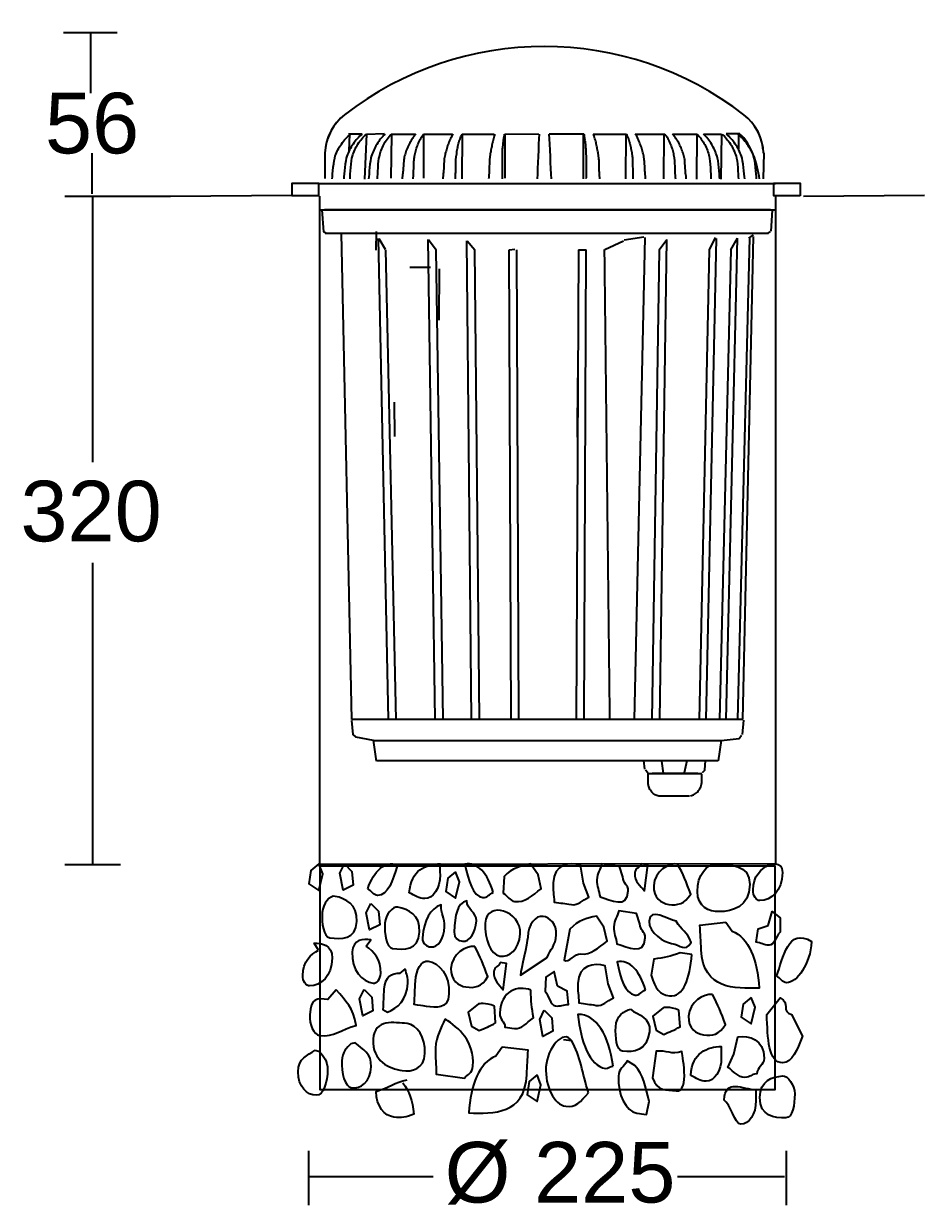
# Model space of a CAD drawing. Extents: x 30 to 163, y 59 to 282.
# Drawn here: x 30.3 to 134.7, y 59.2 to 196.3 of the extents above; entities that cross this region are included whole.
import ezdxf

# ---------------------------------------------------------------- set-up
doc = ezdxf.new("R2010")
doc.units = 0
doc.layers.add('LIVELLO_1', color=160, linetype='Continuous')
doc.styles.add('STD', font='txt')

# ---------------------------------------------------------------- blocks, each defined once
blk = doc.blocks.new('AI9-BLK2')
at = {"layer": 'LIVELLO_1', "color": 7}
blk.add_line((1, -5.28), (1.92, -5.41), dxfattribs=at)
for points in [[(-27.36, 15.08), (-28.28, 14.32), (-28.51, 12.78), (-27.36, 12.01), (-26.89, 13.93)], [(-24.38, 15.08), (-23.5, 14.19), (-23.35, 12.62), (-24.54, 12.02), (-24.9, 14.01)], [(-11.49, 14.18), (-12.41, 13.41), (-12.64, 11.87), (-11.49, 11.1), (-11.03, 13.02)], [(-21.32, 10.49), (-20.44, 9.59), (-20.29, 8.02), (-21.48, 7.43), (-21.84, 9.41)], [(-22.1, 0.52), (-21.22, -0.38), (-21.07, -1.95), (-22.26, -2.54), (-22.62, -0.56)], [(22.75, -0.4), (21.83, -1.17), (21.6, -2.7), (22.75, -3.47), (23.21, -1.55)], [(-1.23, -1.87), (-0.36, -2.77), (-0.21, -4.33), (-1.39, -4.93), (-1.75, -2.95)], [(-2.06, -9.39), (-2.98, -10.15), (-3.21, -11.69), (-2.06, -12.46), (-1.6, -10.54)]]:
    blk.add_lwpolyline(points, close=True, dxfattribs=at)
for points, knots in [([(-21.68, 12.19), (-21.28, 12), (-20.99, 11.43), (-20.53, 11.43), (-19.33, 11.43), (-18.75, 13.15), (-18.23, 14.98), (-19.67, 15.46), (-20.94, 14.3), (-21.68, 12.19)], [0, 0, 0, 0, 1, 1, 1, 2, 2, 2, 3, 3, 3, 3]), ([(-16.86, 11.73), (-16.19, 11.4), (-15.75, 11.06), (-15.05, 11.06), (-14.11, 11.06), (-13.3, 12.23), (-13.3, 13.8), (-13.3, 14.3), (-13.34, 14.58), (-13.3, 15.08), (-14.88, 15.08), (-16.72, 14.36), (-16.86, 11.73)], [0, 0, 0, 0, 1, 1, 1, 2, 2, 2, 3, 3, 3, 4, 4, 4, 4]), ([(-7.13, 11.77), (-7.54, 11.64), (-7.86, 11.11), (-8.32, 11.18), (-9.52, 11.35), (-10.01, 13.16), (-10.43, 15.05), (-8.97, 15.32), (-7.77, 13.99), (-7.13, 11.77)], [0, 0, 0, 0, 1, 1, 1, 2, 2, 2, 3, 3, 3, 3]), ([(-1.94, 13.8), (-1.94, 13.8), (-1.56, 12.21), (-1.56, 12.21), (-2.64, 11.4), (-3.44, 10.55), (-4.65, 10.73), (-5.22, 10.81), (-5.48, 11.33), (-5.98, 11.7), (-5.98, 11.7), (-5.88, 13.61), (-5.88, 13.61), (-4.91, 14.62), (-3.96, 14.87), (-2.8, 15.08), (-2.8, 15.08), (-1.94, 13.8), (-1.94, 13.8)], [0, 0, 0, 0, 1, 1, 1, 2, 2, 2, 3, 3, 3, 4, 4, 4, 5, 5, 5, 6, 6, 6, 6]), ([(3.33, 12.86), (3.33, 12.86), (3.94, 11.23), (3.94, 11.23), (3.17, 10.86), (2.73, 10.25), (1.93, 10.36), (1.13, 10.48), (0.72, 10.54), (-0.08, 10.66), (-0.09, 11.53), (-0.24, 12.03), (-0.19, 12.89), (-0.08, 15.09), (1.67, 15.32), (2.98, 14.93), (2.98, 14.93), (3.33, 12.86), (3.33, 12.86)], [0, 0, 0, 0, 1, 1, 1, 2, 2, 2, 3, 3, 3, 4, 4, 4, 5, 5, 5, 6, 6, 6, 6]), ([(7.9, 13.57), (7.86, 12.8), (8.55, 12.7), (8.51, 11.94), (8.4, 9.83), (6.49, 10.88), (5.24, 11.26), (5.16, 11.95), (4.84, 12.48), (4.88, 13.24), (4.92, 14.01), (5.29, 14.43), (5.44, 15.08), (5.44, 15.08), (7.5, 14.78), (7.5, 14.78), (7.5, 14.78), (7.9, 13.57), (7.9, 13.57)], [0, 0, 0, 0, 1, 1, 1, 2, 2, 2, 3, 3, 3, 4, 4, 4, 5, 5, 5, 6, 6, 6, 6]), ([(10.03, 15.08), (10.03, 15.08), (10.77, 14.98), (10.77, 14.98), (10.77, 14.98), (10.38, 11.95), (10.38, 11.95), (9.89, 12.6), (9.22, 12.99), (9.27, 14.04), (9.31, 14.61), (9.88, 14.62), (10.03, 15.08)], [0, 0, 0, 0, 1, 1, 1, 2, 2, 2, 3, 3, 3, 4, 4, 4, 4]), ([(14.22, 15.07), (14.9, 13.91), (15.22, 12.96), (15.75, 11.59), (15.02, 10.41), (14.24, 10.25), (13.2, 10.39), (12.37, 10.52), (11.39, 11.17), (11.46, 12.56), (11.55, 14.23), (13.22, 15.22), (14.22, 15.07)], [0, 0, 0, 0, 1, 1, 1, 2, 2, 2, 3, 3, 3, 4, 4, 4, 4]), ([(18.77, 15.08), (17.63, 15.08), (16.52, 13.8), (16.52, 11.9), (16.52, 10.06), (17.93, 9.55), (19.04, 9.55), (20.58, 9.55), (22.59, 10.11), (22.59, 12.68), (22.59, 15.14), (20.24, 14.92), (18.77, 15.08)], [0, 0, 0, 0, 1, 1, 1, 2, 2, 2, 3, 3, 3, 4, 4, 4, 4]), ([(24.81, 14.96), (23.91, 14.51), (22.97, 13.68), (22.97, 12.06), (22.97, 11.38), (23.37, 10.83), (23.77, 10.83), (25.05, 10.83), (26.39, 11.94), (26.39, 14.07), (26.39, 15.58), (24.81, 14.96), (24.81, 14.96)], [0, 0, 0, 0, 1, 1, 1, 2, 2, 2, 3, 3, 3, 4, 4, 4, 4]), ([(-25.45, 11.32), (-24.28, 11.09), (-22.84, 10.37), (-22.94, 8.42), (-23.05, 6.25), (-24.76, 6.34), (-26.07, 6.52), (-26.83, 6.63), (-27.02, 8.18), (-26.95, 9.46), (-26.9, 10.46), (-26.04, 11.46), (-25.45, 11.32)], [0, 0, 0, 0, 1, 1, 1, 2, 2, 2, 3, 3, 3, 4, 4, 4, 4]), ([(-18.17, 10.07), (-17.01, 9.85), (-15.56, 9.13), (-15.67, 7.18), (-15.78, 5.01), (-17.49, 5.09), (-18.79, 5.28), (-19.56, 5.39), (-19.75, 6.93), (-19.68, 8.21), (-19.63, 9.22), (-18.77, 10.22), (-18.17, 10.07)], [0, 0, 0, 0, 1, 1, 1, 2, 2, 2, 3, 3, 3, 4, 4, 4, 4]), ([(-12.78, 7.8), (-12.85, 6.4), (-13.54, 5.33), (-14.38, 5.45), (-14.81, 5.51), (-15.37, 5.76), (-15.33, 6.49), (-15.22, 8.55), (-14.38, 9.94), (-13.18, 10.32), (-13.23, 9.32), (-12.72, 8.8), (-12.78, 7.8)], [0, 0, 0, 0, 1, 1, 1, 2, 2, 2, 3, 3, 3, 4, 4, 4, 4]), ([(-9.09, 8.48), (-9.16, 7.08), (-9.86, 6.01), (-10.69, 6.13), (-11.13, 6.19), (-11.68, 6.44), (-11.65, 7.17), (-11.54, 9.22), (-11.39, 10.42), (-10.19, 10.81), (-10.25, 9.81), (-9.04, 9.48), (-9.09, 8.48)], [0, 0, 0, 0, 1, 1, 1, 2, 2, 2, 3, 3, 3, 4, 4, 4, 4]), ([(-4.01, 6.96), (-4.11, 5.12), (-5.27, 4.23), (-6.37, 4.38), (-7.47, 4.55), (-8.15, 6.38), (-8.05, 8.22), (-7.91, 10.89), (-3.87, 9.63), (-4.01, 6.96)], [0, 0, 0, 0, 1, 1, 1, 2, 2, 2, 3, 3, 3, 3]), ([(9.87, 8.12), (9.83, 7.36), (10.52, 7.26), (10.48, 6.49), (10.36, 4.39), (8.46, 5.44), (7.2, 5.81), (7.12, 6.5), (6.8, 7.03), (6.84, 7.8), (6.89, 8.56), (7.26, 8.99), (7.41, 9.64), (7.41, 9.64), (9.47, 9.34), (9.47, 9.34), (9.47, 9.34), (9.87, 8.12), (9.87, 8.12)], [0, 0, 0, 0, 1, 1, 1, 2, 2, 2, 3, 3, 3, 4, 4, 4, 5, 5, 5, 6, 6, 6, 6]), ([(14.06, 8.46), (14.74, 7.29), (15.28, 7.34), (15.82, 5.97), (15.08, 4.79), (14.57, 5.71), (13.54, 5.86), (12.7, 5.98), (10.86, 7.07), (10.94, 8.46), (11.03, 10.13), (13.06, 8.6), (14.06, 8.46)], [0, 0, 0, 0, 1, 1, 1, 2, 2, 2, 3, 3, 3, 4, 4, 4, 4]), ([(0.17, 6.85), (0.1, 5.61), (-0.5, 5.21), (-0.9, 4.21), (-0.9, 4.21), (-3.97, 2.17), (-3.97, 2.17), (-3.93, 2.94), (-3.18, 5.8), (-3.14, 6.56), (-3.06, 8.09), (-2.26, 9.13), (-1.34, 9), (-0.59, 8.89), (0.23, 8.09), (0.17, 6.85)], [0, 0, 0, 0, 1, 1, 1, 2, 2, 2, 3, 3, 3, 4, 4, 4, 5, 5, 5, 5]), ([(5.69, 7.73), (5.69, 7.73), (6.07, 6.13), (6.07, 6.13), (4.98, 5.33), (4.19, 4.48), (2.98, 4.65), (2.41, 4.74), (1.58, 3.55), (1.08, 3.91), (1.08, 3.91), (1.75, 7.53), (1.75, 7.53), (2.73, 8.55), (3.66, 8.79), (4.83, 9.01), (4.83, 9.01), (5.69, 7.73), (5.69, 7.73)], [0, 0, 0, 0, 1, 1, 1, 2, 2, 2, 3, 3, 3, 4, 4, 4, 5, 5, 5, 6, 6, 6, 6]), ([(19.81, 8.32), (19.81, 8.32), (16.82, 7.98), (16.82, 7.98), (16.88, 6.83), (16.91, 6.26), (16.97, 5.11), (17.22, 0.42), (20.85, 0.66), (23.68, 0.69), (23.51, 3.94), (22.45, 6.58), (20.56, 7.27), (20.56, 7.27), (19.81, 8.32), (19.81, 8.32)], [0, 0, 0, 0, 1, 1, 1, 2, 2, 2, 3, 3, 3, 4, 4, 4, 5, 5, 5, 5]), ([(24.71, 7.94), (24.71, 7.94), (23.56, 7.56), (23.56, 7.56), (23.56, 7.56), (23.33, 6.02), (23.33, 6.02), (23.91, 5.93), (24.25, 5.64), (24.83, 5.64), (25.46, 5.64), (25.64, 6.69), (26.1, 7.18), (26.1, 7.18), (26.1, 8.81), (26.1, 8.81), (26.1, 8.81), (25.18, 9.58), (25.18, 9.58), (25.18, 9.58), (24.71, 7.94), (24.71, 7.94)], [0, 0, 0, 0, 1, 1, 1, 2, 2, 2, 3, 3, 3, 4, 4, 4, 5, 5, 5, 6, 6, 6, 7, 7, 7, 7]), ([(25.71, 2.07), (26.11, 1.88), (26.4, 1.3), (26.86, 1.3), (28.07, 1.3), (29.62, 3.47), (29.75, 6.07), (27.04, 7.81), (26.46, 4.18), (25.71, 2.07)], [0, 0, 0, 0, 1, 1, 1, 2, 2, 2, 3, 3, 3, 3]), ([(-27.37, 5.06), (-28.27, 4.62), (-29.21, 3.78), (-29.21, 2.16), (-29.21, 1.49), (-28.81, 0.93), (-28.41, 0.93), (-27.13, 0.93), (-25.8, 2.04), (-25.8, 4.17), (-25.8, 5.68), (-26.97, 5.9), (-27.87, 5.9), (-27.87, 5.9), (-27.37, 5.06), (-27.37, 5.06)], [0, 0, 0, 0, 1, 1, 1, 2, 2, 2, 3, 3, 3, 4, 4, 4, 5, 5, 5, 5]), ([(-21.86, 5.53), (-20.98, 4.95), (-20.09, 3.98), (-20.17, 2.37), (-20.2, 1.7), (-20.64, 1.2), (-21.04, 1.26), (-22.3, 1.44), (-23.58, 2.75), (-23.47, 4.87), (-23.39, 6.37), (-22.21, 6.42), (-21.31, 6.29), (-21.31, 6.29), (-21.86, 5.53), (-21.86, 5.53)], [0, 0, 0, 0, 1, 1, 1, 2, 2, 2, 3, 3, 3, 4, 4, 4, 5, 5, 5, 5]), ([(-9.28, 5.49), (-8.6, 4.32), (-8.28, 3.38), (-7.75, 2.01), (-8.48, 0.83), (-9.26, 0.66), (-10.3, 0.81), (-11.13, 0.93), (-12.11, 1.58), (-12.03, 2.97), (-11.95, 4.64), (-10.28, 5.63), (-9.28, 5.49)], [0, 0, 0, 0, 1, 1, 1, 2, 2, 2, 3, 3, 3, 4, 4, 4, 4]), ([(15.9, 4.57), (15.64, 1.81), (14.94, -0.46), (13.28, -0.21), (12.13, -0.05), (11.7, 0.55), (11.15, 2.18), (11.15, 2.18), (11.48, 4.05), (11.48, 4.05), (12.7, 4.17), (13.34, 4.36), (14.52, 4.77), (14.52, 4.77), (15.9, 4.57), (15.9, 4.57)], [0, 0, 0, 0, 1, 1, 1, 2, 2, 2, 3, 3, 3, 4, 4, 4, 5, 5, 5, 5]), ([(-17.32, 2.9), (-17.18, 2.27), (-17, 1.91), (-17.04, 1.24), (-17.14, -0.76), (-18.23, -1.62), (-19.4, -2.12), (-19.4, -2.12), (-19.92, -1.82), (-19.92, -1.82), (-19.87, -0.87), (-19.85, -0.37), (-19.8, 0.57), (-19.72, 1.97), (-18.83, 2.4), (-17.98, 2.39), (-17.98, 2.39), (-17.32, 2.9), (-17.32, 2.9)], [0, 0, 0, 0, 1, 1, 1, 2, 2, 2, 3, 3, 3, 4, 4, 4, 5, 5, 5, 6, 6, 6, 6]), ([(-14.68, 3.81), (-15.45, 3.93), (-16.08, 2.78), (-16.15, 1.5), (-16.2, 0.44), (-16.23, -0.17), (-16.29, -1.23), (-15.72, -1.31), (-15.42, -1.35), (-14.86, -1.44), (-13.79, -1.59), (-12.35, -1.8), (-12.26, -0.02), (-12.14, 2.15), (-13.38, 3.62), (-14.68, 3.81)], [0, 0, 0, 0, 1, 1, 1, 2, 2, 2, 3, 3, 3, 4, 4, 4, 5, 5, 5, 5]), ([(-6.33, 3.63), (-6.33, 3.63), (-5.58, 3.52), (-5.58, 3.52), (-5.58, 3.52), (-5.97, 0.49), (-5.97, 0.49), (-6.46, 1.14), (-7.13, 1.53), (-7.08, 2.58), (-7.04, 3.16), (-6.47, 3.17), (-6.33, 3.63)], [0, 0, 0, 0, 1, 1, 1, 2, 2, 2, 3, 3, 3, 4, 4, 4, 4]), ([(6.2, 1.18), (6.2, 1.18), (6.8, -0.46), (6.8, -0.46), (6.03, -0.82), (5.6, -1.43), (4.79, -1.32), (3.99, -1.2), (3.59, -1.14), (2.79, -1.03), (2.77, -0.16), (2.62, 0.35), (2.67, 1.21), (2.79, 3.41), (4.53, 3.64), (5.84, 3.25), (5.84, 3.25), (6.2, 1.18), (6.2, 1.18)], [0, 0, 0, 0, 1, 1, 1, 2, 2, 2, 3, 3, 3, 4, 4, 4, 5, 5, 5, 6, 6, 6, 6]), ([(10.51, 0.46), (10.1, 0.33), (9.78, -0.21), (9.32, -0.14), (8.12, 0.04), (7.63, 1.84), (7.21, 3.74), (8.67, 4), (9.87, 2.67), (10.51, 0.46)], [0, 0, 0, 0, 1, 1, 1, 2, 2, 2, 3, 3, 3, 3]), ([(0.31, 0.9), (0.31, 0.9), (1.44, 0.34), (1.44, 0.34), (1.44, 0.34), (1.59, -1.22), (1.59, -1.22), (1.01, -1.23), (0.65, -1.47), (0.07, -1.38), (-0.56, -1.29), (-0.67, -0.21), (-1.11, 0.33), (-1.11, 0.33), (-1.02, 1.96), (-1.02, 1.96), (-1.02, 1.96), (-0.07, 2.59), (-0.07, 2.59), (-0.07, 2.59), (0.31, 0.9), (0.31, 0.9)], [0, 0, 0, 0, 1, 1, 1, 2, 2, 2, 3, 3, 3, 4, 4, 4, 5, 5, 5, 6, 6, 6, 7, 7, 7, 7]), ([(-25.32, 0.46), (-24.21, -0.83), (-23.37, -1.57), (-23.01, -3.64), (-24.72, -4.06), (-25.58, -5.06), (-27.25, -4.82), (-27.95, -4.71), (-28.46, -3.58), (-28.4, -2.41), (-28.29, -0.4), (-27.5, -0.47), (-26.29, -0.64), (-26.29, -0.64), (-25.32, 0.46), (-25.32, 0.46)], [0, 0, 0, 0, 1, 1, 1, 2, 2, 2, 3, 3, 3, 4, 4, 4, 5, 5, 5, 5]), ([(-2.77, 0.44), (-2.78, -0.81), (-2.65, -1.6), (-2.48, -2.78), (-3.37, -3.33), (-3.76, -4.14), (-4.68, -4), (-5.08, -3.94), (-5.37, -3.9), (-5.77, -3.84), (-5.79, -3.17), (-6.42, -2.98), (-6.38, -2.22), (-6.24, 0.37), (-4.3, 1.05), (-2.77, 0.44)], [0, 0, 0, 0, 1, 1, 1, 2, 2, 2, 3, 3, 3, 4, 4, 4, 5, 5, 5, 5]), ([(18.26, -0.07), (18.94, -1.24), (19.26, -2.18), (19.79, -3.54), (19.06, -4.73), (18.27, -4.9), (17.24, -4.74), (16.4, -4.62), (15.43, -3.98), (15.5, -2.59), (15.59, -0.91), (17.26, 0.08), (18.26, -0.07)], [0, 0, 0, 0, 1, 1, 1, 2, 2, 2, 3, 3, 3, 4, 4, 4, 4]), ([(-6.99, -1.42), (-6.99, -1.42), (-6.86, -3.36), (-6.86, -3.36), (-7.57, -3.74), (-8.05, -3.96), (-8.76, -4.24), (-8.76, -4.24), (-9.65, -3.72), (-9.65, -3.72), (-9.65, -3.72), (-10.03, -2.13), (-10.03, -2.13), (-10.03, -2.13), (-8.83, -1.15), (-8.83, -1.15), (-8.83, -1.15), (-8.07, -0.97), (-6.99, -1.42)], [0, 0, 0, 0, 1, 1, 1, 2, 2, 2, 3, 3, 3, 4, 4, 4, 5, 5, 5, 6, 6, 6, 6]), ([(24.57, -2.38), (24.68, -5.16), (24.73, -7.98), (26.4, -7.98), (27.55, -7.98), (28.07, -6.45), (28.7, -4.91), (28.7, -4.91), (27.43, -2.38), (27.43, -2.38), (26.22, -2.09), (27.28, -1), (26.13, -0.43), (26.13, -0.43), (24.57, -2.38), (24.57, -2.38)], [0, 0, 0, 0, 1, 1, 1, 2, 2, 2, 3, 3, 3, 4, 4, 4, 5, 5, 5, 5]), ([(6.77, -8.37), (6.43, -8.32), (6.24, -8.68), (5.89, -8.63), (4, -8.35), (2.99, -5.51), (2.69, -2.38), (4.83, -2.31), (6.26, -4.83), (6.77, -8.37)], [0, 0, 0, 0, 1, 1, 1, 2, 2, 2, 3, 3, 3, 3]), ([(8.78, -1.77), (8.02, -1.95), (7.13, -2.49), (7.06, -3.83), (7, -4.98), (7.15, -6.54), (7.83, -6.64), (9.15, -6.83), (10.67, -6.57), (10.96, -4.4), (11.16, -2.7), (9.67, -2.48), (8.78, -1.77)], [0, 0, 0, 0, 1, 1, 1, 2, 2, 2, 3, 3, 3, 4, 4, 4, 4]), ([(14.39, -1.87), (14.39, -1.87), (14.52, -3.81), (14.52, -3.81), (13.8, -4.19), (13.33, -4.41), (12.62, -4.69), (12.62, -4.69), (11.73, -4.18), (11.73, -4.18), (11.73, -4.18), (11.35, -2.58), (11.35, -2.58), (11.35, -2.58), (12.56, -1.6), (12.56, -1.6), (12.56, -1.6), (13.32, -1.42), (14.39, -1.87)], [0, 0, 0, 0, 1, 1, 1, 2, 2, 2, 3, 3, 3, 4, 4, 4, 5, 5, 5, 6, 6, 6, 6]), ([(-17.11, -3.41), (-15.98, -3.57), (-14.94, -5.01), (-15.04, -6.91), (-15.14, -8.74), (-16.57, -9.04), (-17.67, -8.88), (-19.2, -8.65), (-21.18, -7.81), (-21.04, -5.24), (-20.91, -2.8), (-18.59, -3.36), (-17.11, -3.41)], [0, 0, 0, 0, 1, 1, 1, 2, 2, 2, 3, 3, 3, 4, 4, 4, 4]), ([(-12.71, -2.89), (-11.1, -4), (-9.32, -5.41), (-9.48, -8.37), (-9.52, -9.24), (-10.1, -9.25), (-10.48, -9.77), (-10.48, -9.77), (-13.74, -9.3), (-13.74, -9.3), (-13.74, -8.14), (-13.88, -7.45), (-13.82, -6.3), (-13.74, -4.77), (-13.18, -4.08), (-12.71, -2.89)], [0, 0, 0, 0, 1, 1, 1, 2, 2, 2, 3, 3, 3, 4, 4, 4, 5, 5, 5, 5]), ([(3.91, -11.48), (2.99, -12.51), (2.37, -13.19), (1.28, -13.03), (-0.09, -12.83), (-1.14, -10.75), (-1.02, -8.45), (-0.9, -6.25), (1, -4.03), (1.92, -5.41), (3.03, -7.21), (3.16, -9.16), (3.91, -11.48)], [0, 0, 0, 0, 1, 1, 1, 2, 2, 2, 3, 3, 3, 4, 4, 4, 4]), ([(20.74, -6.98), (20.74, -6.98), (20.05, -8.51), (20.05, -8.51), (20.8, -9), (21.2, -9.67), (22.01, -9.67), (22.81, -9.67), (22.59, -9.28), (23.4, -9.28), (23.46, -8.42), (24.25, -8.32), (24.25, -7.46), (24.25, -5.25), (22.52, -4.77), (21.2, -4.96), (21.2, -4.96), (20.74, -6.98), (20.74, -6.98)], [0, 0, 0, 0, 1, 1, 1, 2, 2, 2, 3, 3, 3, 4, 4, 4, 5, 5, 5, 6, 6, 6, 6]), ([(-27.77, -6.5), (-28.64, -7.17), (-29.75, -7.39), (-29.75, -9.02), (-29.75, -10.75), (-28.68, -11.75), (-27.64, -11.75), (-26.8, -11.75), (-26.33, -10.19), (-26.33, -8.79), (-26.33, -7.79), (-26.8, -7.23), (-27.27, -6.67), (-27.27, -6.67), (-27.77, -6.5), (-27.77, -6.5)], [0, 0, 0, 0, 1, 1, 1, 2, 2, 2, 3, 3, 3, 4, 4, 4, 5, 5, 5, 5]), ([(-23.12, -5.67), (-22.28, -6.47), (-21.19, -6.85), (-21.28, -8.46), (-21.37, -10.19), (-22.49, -11.03), (-23.52, -10.89), (-24.36, -10.77), (-24.74, -9.14), (-24.67, -7.74), (-24.62, -6.74), (-24.12, -6.26), (-23.62, -5.77), (-23.62, -5.77), (-23.12, -5.67), (-23.12, -5.67)], [0, 0, 0, 0, 1, 1, 1, 2, 2, 2, 3, 3, 3, 4, 4, 4, 5, 5, 5, 5]), ([(-6.09, -6.17), (-6.09, -6.17), (-3.1, -6.51), (-3.1, -6.51), (-3.16, -7.66), (-3.19, -8.23), (-3.25, -9.38), (-3.49, -14.07), (-7.12, -13.83), (-9.95, -13.8), (-9.78, -10.55), (-8.72, -7.91), (-6.83, -7.22), (-6.83, -7.22), (-6.09, -6.17), (-6.09, -6.17)], [0, 0, 0, 0, 1, 1, 1, 2, 2, 2, 3, 3, 3, 4, 4, 4, 5, 5, 5, 5]), ([(14.06, -11.23), (12.91, -11.07), (11.88, -11.34), (11.33, -9.72), (11.33, -9.72), (11.74, -6.63), (11.74, -6.63), (12.96, -6.52), (13.53, -7.09), (14.71, -6.68), (14.71, -6.68), (15.72, -11.48), (14.06, -11.23)], [0, 0, 0, 0, 1, 1, 1, 2, 2, 2, 3, 3, 3, 4, 4, 4, 4]), ([(15.75, -9.44), (16.42, -9.78), (16.86, -10.12), (17.56, -10.12), (18.5, -10.12), (19.3, -8.94), (19.3, -7.38), (19.3, -6.88), (19.27, -6.59), (19.3, -6.09), (17.73, -6.09), (15.89, -6.82), (15.75, -9.44)], [0, 0, 0, 0, 1, 1, 1, 2, 2, 2, 3, 3, 3, 4, 4, 4, 4]), ([(9.29, -8.28), (10.22, -9.39), (10.55, -10.69), (10.92, -12.47), (10.92, -12.47), (10.61, -13.97), (10.61, -13.97), (10.21, -13.91), (9.92, -13.87), (9.52, -13.81), (8.26, -13.63), (7.26, -11.65), (7.38, -9.55), (7.43, -8.59), (8.01, -8.48), (8.39, -7.77), (8.39, -7.77), (9.29, -8.28), (9.29, -8.28)], [0, 0, 0, 0, 1, 1, 1, 2, 2, 2, 3, 3, 3, 4, 4, 4, 5, 5, 5, 6, 6, 6, 6]), ([(26.4, -9.51), (25.23, -9.56), (23.76, -10.07), (23.76, -12.02), (23.76, -14.2), (25.46, -14.37), (26.77, -14.37), (27.54, -14.37), (27.81, -12.86), (27.81, -11.58), (27.81, -10.57), (27, -9.45), (26.4, -9.51)], [0, 0, 0, 0, 1, 1, 1, 2, 2, 2, 3, 3, 3, 4, 4, 4, 4]), ([(-17.61, -10.29), (-16.89, -11.35), (-16.44, -12.31), (-16.35, -13.95), (-17.21, -14.27), (-17.75, -14.42), (-18.66, -14.28), (-19.69, -14.14), (-20.71, -13.03), (-20.69, -11.3), (-19.25, -10.89), (-18.55, -10.21), (-17.09, -9.97)], [0, 0, 0, 0, 1, 1, 1, 2, 2, 2, 3, 3, 3, 4, 4, 4, 4]), ([(19.63, -12.31), (20.3, -12.65), (20.85, -15.11), (21.56, -15.11), (22.5, -15.11), (23.31, -13.93), (23.31, -12.37), (23.31, -11.87), (23.27, -11.59), (23.31, -11.09), (21.72, -11.09), (19.76, -9.69), (19.63, -12.31)], [0, 0, 0, 0, 1, 1, 1, 2, 2, 2, 3, 3, 3, 4, 4, 4, 4])]:
    blk.add_open_spline(points, degree=3, knots=knots, dxfattribs=at)
blk = doc.blocks.new('AI9-BLK1')
at = {"layer": 'LIVELLO_1', "color": 7}
for p, q in [((-62.71, 25.72), (-56.48, 25.72)), ((-59.58, 25.65), (-59.58, 18.7)), ((-28.09, 13.96), (-29.67, 13.96)), ((-29.54, 13.95), (-29.65, 12.01)), ((-27.59, 13.96), (-27.81, 8.74)), ((-27.59, 13.96), (-25.53, 14.03)), ((-24.7, 13.87), (-24.76, 8.84)), ((-24.73, 13.96), (-21.95, 13.96)), ((-20.98, 13.96), (-17.62, 13.96)), ((-20.98, 13.96), (-20.97, 8.82)), ((-16.5, 13.91), (-16.54, 8.76)), ((-16.51, 13.96), (-12.78, 13.96)), ((-7.6, 13.92), (-11.55, 13.95)), ((-11.54, 13.89), (-11.54, 8.82)), ((-2.41, 13.96), (-6.41, 13.96)), ((-2.48, 13.97), (-2.5, 8.78)), ((-1.34, 13.96), (2.53, 13.96)), ((2.45, 8.78), (2.5, 13.96)), ((3.56, 13.96), (6.97, 13.96)), ((6.86, 8.78), (6.9, 13.96)), ((7.89, 13.96), (10.73, 13.96)), ((10.68, 8.74), (10.72, 13.93)), ((11.45, 13.96), (13.56, 13.96)), ((13.53, 8.74), (13.57, 13.93)), ((14.08, 14.03), (15.68, 14.03)), ((15.56, 12.23), (15.55, 14.02)), ((-59.42, 11.73), (-59.42, 7.04)), ((-32.43, 11.8), (-32.41, 8.81)), ((-32.43, 11.8), (-32.41, 8.81)), ((18.44, 11.78), (18.37, 8.78)), ((18.44, 11.78), (18.37, 8.78)), ((-33.08, 8.23), (19.79, 8.23)), ((19.82, 8.2), (-33.06, 8.2)), ((-62.56, 6.77), (-50.34, 6.77)), ((-59.33, 6.77), (-59.33, -24.09)), ((-50.32, 6.77), (-36.25, 6.85)), ((-33.04, 6.77), (-33.04, -70.69)), ((19.85, -70.65), (19.85, 6.77)), ((23.06, 6.77), (37.06, 6.85)), ((-33.06, 5.18), (19.82, 5.18)), ((-32.77, 5.16), (-32.57, 2.62)), ((19.42, 5.11), (19.26, 2.7)), ((-32.56, 2.66), (-32.21, 2.46)), ((-32.37, 2.47), (5.21, 2.47)), ((-29.27, -53.95), (-30.47, 2.44)), ((-26.48, 2.66), (-26.51, 0.5)), ((-25.03, -53.95), (-26.2, 1.83)), ((-26.16, 1.83), (-25.43, 0.59)), ((-19.63, -53.95), (-20.44, 1.71)), ((-20.41, 1.71), (-19.51, 0.53)), ((-15.42, -53.95), (-15.96, 1.57)), ((-15.92, 1.57), (-15.05, 0.53)), ((0.03, 0.55), (2.19, 1.58)), ((2.28, 1.67), (4.53, 2.03)), ((3.48, -53.95), (4.69, 1.95)), ((4.77, 2.47), (18.99, 2.47)), ((6.32, 0.53), (7.22, 1.71)), ((6.39, -53.95), (7.21, 1.71)), ((11.79, -53.95), (12.97, 1.83)), ((12.14, 0.53), (12.85, 1.94)), ((14.1, -53.95), (15.42, 1.87)), ((14.65, 0.53), (15.42, 1.87)), ((15.44, -53.95), (16.85, 1.91)), ((16.02, -53.95), (17.25, 2.07)), ((16.72, 1.9), (17.26, 2.26)), ((19.2, 2.67), (18.91, 2.45)), ((-25.37, 0.54), (-24.19, -53.95)), ((-19.54, 0.54), (-18.73, -53.95)), ((-15.08, 0.54), (-14.52, -53.95)), ((-11.09, 0.54), (-10.85, -53.95)), ((-11.06, 0.53), (-10.4, 0.59)), ((-10.22, 0.54), (-9.96, -53.95)), ((-3.04, 0.54), (-3.28, -53.95)), ((-3.02, 0.53), (-2.14, 0.53)), ((-2.16, 0.54), (-2.4, -53.95)), ((6.31, 0.54), (5.49, -53.95)), ((12.13, 0.54), (10.95, -53.95)), ((14.64, 0.54), (13.31, -53.95)), ((-22.58, -1.49), (-20.17, -1.48)), ((-19.18, -1.67), (-19.19, -7.64)), ((-3.14, -14.32), (-3.19, -21.2)), ((-24.38, -17.14), (-24.35, -21.12)), ((-59.33, -35.75), (-59.33, -70.73)), ((16.04, -53.95), (-29.27, -53.95)), ((16.08, -54.01), (15.94, -55.69)), ((-26.81, -56.34), (-26.46, -58.75)), ((-26.74, -56.37), (13.51, -56.37)), ((13.51, -56.37), (13.17, -58.72)), ((13.17, -58.72), (-26.4, -58.72)), ((4.68, -59.71), (4.56, -58.67)), ((6.83, -60.17), (6.63, -58.78)), ((9.27, -60.07), (9.56, -58.69)), ((5.03, -60.11), (4.74, -59.82)), ((10.8, -60.18), (5.51, -60.18)), ((-62.56, -70.73), (-56.08, -70.73)), ((-33.04, -70.69), (19.85, -70.65)), ((-34.27, -110.27), (-34.27, -103.95)), ((21.08, -110.27), (21.08, -103.95)), ((-19.87, -106.96), (-34.2, -106.96)), ((20.84, -106.96), (8.44, -106.96))]:
    blk.add_line(p, q, dxfattribs=at)
for points in [[(-33.14, 6.78), (-36.19, 6.78), (-36.19, 8.25), (-33.14, 8.25)], [(22.67, 6.78), (19.62, 6.78), (19.62, 8.25), (22.67, 8.25)], [(-32.96, -70.91), (19.72, -70.91), (19.72, -96.88), (-32.96, -96.88)]]:
    blk.add_lwpolyline(points, close=True, dxfattribs=at)
for points in [[(19.23, 5.18), (-32.46, 5.18), (19.23, 5.18)], [(-29.32, -54.05), (-29.17, -55.69), (-28.86, -55.96), (-26.81, -56.34)], [(13.51, -56.37), (15.6, -56.15), (15.85, -55.75)], [(11.34, -60.09), (11.61, -59.79), (11.71, -58.69)]]:
    blk.add_lwpolyline(points, dxfattribs=at)
for points in [[(16.14, 16.18), (2.53, 26.76), (-16.51, 26.76), (-30.13, 16.18)], [(-30.13, 16.18), (-31.52, 15.11), (-32.36, 13.49), (-32.41, 11.74)], [(-30.13, 16.18), (-31.4, 15.19), (-32.22, 13.7), (-32.38, 12.08)], [(18.43, 11.74), (18.35, 13.49), (17.54, 15.11), (16.14, 16.18)], [(18.39, 12.08), (18.24, 13.7), (17.42, 15.19), (16.14, 16.18)], [(-7.57, 13.96), (-7.67, 12.61), (-7.74, 10.13), (-7.82, 8.76)], [(-6.16, 8.76), (-6.24, 10.13), (-6.31, 12.61), (-6.41, 13.96)], [(17.94, 8.76), (17.76, 10.38), (16.96, 12.95), (15.68, 13.96)], [(0.61, -53.95), (0.41, -35.79), (0.21, -17.62), (0.01, 0.55)]]:
    blk.add_open_spline(points, degree=3, dxfattribs=at)
for points, knots in [([(-31.56, 8.76), (-31.52, 9.29), (-31.4, 10.91), (-31.21, 11.41), (-31.04, 11.91), (-30.79, 12.38), (-30.49, 12.8), (-30.18, 13.26), (-29.82, 13.64), (-29.42, 13.96)], [0, 0, 0, 0, 1, 1, 1, 2, 2, 2, 3, 3, 3, 3]), ([(-28.09, 13.96), (-28.49, 13.64), (-28.85, 13.22), (-29.14, 12.8), (-29.44, 12.36), (-29.69, 11.88), (-29.86, 11.39), (-30.05, 10.89), (-30.17, 9.29), (-30.22, 8.76)], [0, 0, 0, 0, 1, 1, 1, 2, 2, 2, 3, 3, 3, 3]), ([(-29.5, 8.76), (-29.48, 9.27), (-29.38, 10.89), (-29.23, 11.39), (-29.08, 11.88), (-28.85, 12.34), (-28.58, 12.8), (-28.3, 13.22), (-27.97, 13.62), (-27.59, 13.96)], [0, 0, 0, 0, 1, 1, 1, 2, 2, 2, 3, 3, 3, 3]), ([(-25.44, 13.96), (-25.8, 13.6), (-26.12, 13.2), (-26.39, 12.76), (-26.66, 12.33), (-26.87, 11.85), (-27.04, 11.37), (-27.19, 10.89), (-27.3, 9.27), (-27.34, 8.76)], [0, 0, 0, 0, 1, 1, 1, 2, 2, 2, 3, 3, 3, 3]), ([(-26.32, 8.76), (-26.29, 9.25), (-26.24, 10.86), (-26.1, 11.35), (-25.99, 11.83), (-25.82, 12.3), (-25.59, 12.74), (-25.36, 13.18), (-25.08, 13.6), (-24.73, 13.96)], [0, 0, 0, 0, 1, 1, 1, 2, 2, 2, 3, 3, 3, 3]), ([(-21.87, 13.96), (-22.01, 13.79), (-22.14, 13.64), (-22.25, 13.45), (-22.37, 13.28), (-22.48, 13.11), (-22.58, 12.92), (-22.67, 12.72), (-22.77, 12.54), (-22.84, 12.34), (-22.94, 12.15), (-23.02, 11.94), (-23.07, 11.74), (-23.13, 11.54), (-23.21, 11.33), (-23.24, 11.12), (-23.3, 10.91), (-23.34, 9.6), (-23.38, 9.41), (-23.42, 9.18), (-23.43, 8.99), (-23.47, 8.76)], [0, 0, 0, 0, 1, 1, 1, 2, 2, 2, 3, 3, 3, 4, 4, 4, 5, 5, 5, 6, 6, 6, 7, 7, 7, 7]), ([(-22.18, 8.76), (-22.16, 8.97), (-22.16, 9.18), (-22.14, 9.37), (-22.12, 9.6), (-22.1, 10.89), (-22.06, 11.1), (-22.04, 11.31), (-22.01, 11.5), (-21.95, 11.71), (-21.91, 11.92), (-21.85, 12.11), (-21.8, 12.3), (-21.72, 12.5), (-21.66, 12.69), (-21.57, 12.88), (-21.49, 13.07), (-21.39, 13.26), (-21.3, 13.45), (-21.2, 13.62), (-21.09, 13.79), (-20.98, 13.96)], [0, 0, 0, 0, 1, 1, 1, 2, 2, 2, 3, 3, 3, 4, 4, 4, 5, 5, 5, 6, 6, 6, 7, 7, 7, 7]), ([(-17.54, 13.96), (-17.66, 13.79), (-17.75, 13.6), (-17.85, 13.43), (-17.93, 13.24), (-18.02, 13.07), (-18.08, 12.86), (-18.15, 12.67), (-18.23, 12.48), (-18.29, 12.27), (-18.35, 12.08), (-18.4, 11.88), (-18.46, 11.69), (-18.5, 11.49), (-18.54, 11.27), (-18.57, 11.08), (-18.61, 10.89), (-18.65, 9.58), (-18.69, 9.37), (-18.71, 9.18), (-18.73, 8.97), (-18.74, 8.76)], [0, 0, 0, 0, 1, 1, 1, 2, 2, 2, 3, 3, 3, 4, 4, 4, 5, 5, 5, 6, 6, 6, 7, 7, 7, 7]), ([(-17.26, 8.76), (-17.26, 8.76), (-17.26, 9.37), (-17.26, 9.37), (-17.24, 9.56), (-17.24, 10.86), (-17.22, 11.07), (-17.2, 11.27), (-17.18, 11.47), (-17.14, 11.66), (-17.12, 11.85), (-17.09, 12.06), (-17.05, 12.27), (-17.01, 12.46), (-16.97, 12.65), (-16.92, 12.84), (-16.88, 13.03), (-16.82, 13.22), (-16.74, 13.41), (-16.69, 13.6), (-16.61, 13.79), (-16.51, 13.96)], [0, 0, 0, 0, 1, 1, 1, 2, 2, 2, 3, 3, 3, 4, 4, 4, 5, 5, 5, 6, 6, 6, 7, 7, 7, 7]), ([(-12.7, 13.96), (-12.76, 13.79), (-12.83, 13.6), (-12.87, 13.41), (-12.93, 13.2), (-12.99, 13.01), (-13.03, 12.82), (-13.06, 12.63), (-13.1, 12.42), (-13.14, 12.23), (-13.18, 12.04), (-13.22, 11.85), (-13.25, 11.66), (-13.27, 11.45), (-13.31, 11.26), (-13.33, 11.05), (-13.35, 10.86), (-13.37, 9.56), (-13.39, 9.37), (-13.41, 9.16), (-13.43, 8.95), (-13.44, 8.76)], [0, 0, 0, 0, 1, 1, 1, 2, 2, 2, 3, 3, 3, 4, 4, 4, 5, 5, 5, 6, 6, 6, 7, 7, 7, 7]), ([(-11.82, 8.76), (-11.84, 8.95), (-11.84, 9.14), (-11.84, 9.35), (-11.84, 9.35), (-11.84, 11.05), (-11.84, 11.05), (-11.84, 11.24), (-11.84, 11.43), (-11.82, 11.62), (-11.82, 11.83), (-11.82, 12.02), (-11.81, 12.23), (-11.79, 12.42), (-11.77, 12.61), (-11.75, 12.8), (-11.73, 12.99), (-11.71, 13.18), (-11.69, 13.37), (-11.65, 13.58), (-11.62, 13.77), (-11.58, 13.96)], [0, 0, 0, 0, 1, 1, 1, 2, 2, 2, 3, 3, 3, 4, 4, 4, 5, 5, 5, 6, 6, 6, 7, 7, 7, 7]), ([(-2.41, 13.96), (-2.37, 13.77), (-2.33, 13.58), (-2.31, 13.37), (-2.27, 13.18), (-2.25, 12.99), (-2.23, 12.8), (-2.22, 12.61), (-2.2, 12.42), (-2.18, 12.23), (-2.18, 12.02), (-2.16, 11.83), (-2.16, 11.62), (-2.14, 11.43), (-2.14, 11.24), (-2.14, 11.05), (-2.14, 11.05), (-2.14, 9.35), (-2.14, 9.35), (-2.14, 9.14), (-2.14, 8.95), (-2.16, 8.76)], [0, 0, 0, 0, 1, 1, 1, 2, 2, 2, 3, 3, 3, 4, 4, 4, 5, 5, 5, 6, 6, 6, 7, 7, 7, 7]), ([(-0.54, 8.76), (-0.56, 8.95), (-0.58, 9.16), (-0.6, 9.37), (-0.61, 9.56), (-0.63, 10.86), (-0.65, 11.05), (-0.67, 11.26), (-0.71, 11.45), (-0.73, 11.66), (-0.77, 11.85), (-0.8, 12.04), (-0.84, 12.23), (-0.88, 12.42), (-0.92, 12.63), (-0.96, 12.82), (-1, 13.01), (-1.05, 13.2), (-1.11, 13.41), (-1.17, 13.6), (-1.22, 13.79), (-1.28, 13.96)], [0, 0, 0, 0, 1, 1, 1, 2, 2, 2, 3, 3, 3, 4, 4, 4, 5, 5, 5, 6, 6, 6, 7, 7, 7, 7]), ([(2.53, 13.96), (2.61, 13.79), (2.68, 13.6), (2.76, 13.41), (2.84, 13.22), (2.89, 13.03), (2.93, 12.84), (2.99, 12.65), (3.03, 12.46), (3.06, 12.27), (3.1, 12.06), (3.14, 11.85), (3.16, 11.66), (3.2, 11.47), (3.22, 11.27), (3.24, 11.07), (3.25, 10.86), (3.25, 9.56), (3.28, 9.37), (3.28, 9.37), (3.28, 8.76), (3.28, 8.76)], [0, 0, 0, 0, 1, 1, 1, 2, 2, 2, 3, 3, 3, 4, 4, 4, 5, 5, 5, 6, 6, 6, 7, 7, 7, 7]), ([(4.76, 8.76), (4.74, 8.97), (4.72, 9.18), (4.71, 9.37), (4.67, 9.58), (4.63, 10.89), (4.59, 11.08), (4.55, 11.27), (4.51, 11.49), (4.48, 11.69), (4.42, 11.88), (4.36, 12.08), (4.31, 12.27), (4.25, 12.48), (4.17, 12.67), (4.09, 12.86), (4.04, 13.07), (3.94, 13.24), (3.87, 13.43), (3.77, 13.6), (3.68, 13.79), (3.56, 13.96)], [0, 0, 0, 0, 1, 1, 1, 2, 2, 2, 3, 3, 3, 4, 4, 4, 5, 5, 5, 6, 6, 6, 7, 7, 7, 7]), ([(6.97, 13.96), (7.11, 13.79), (7.22, 13.62), (7.32, 13.45), (7.41, 13.26), (7.51, 13.07), (7.58, 12.88), (7.68, 12.69), (7.74, 12.5), (7.81, 12.3), (7.87, 12.11), (7.93, 11.92), (7.97, 11.71), (8.02, 11.5), (8.06, 11.31), (8.08, 11.1), (8.12, 10.89), (8.14, 9.6), (8.15, 9.37), (8.17, 9.18), (8.17, 8.97), (8.2, 8.76)], [0, 0, 0, 0, 1, 1, 1, 2, 2, 2, 3, 3, 3, 4, 4, 4, 5, 5, 5, 6, 6, 6, 7, 7, 7, 7]), ([(9.47, 8.76), (9.45, 8.99), (9.43, 9.18), (9.39, 9.41), (9.36, 9.6), (9.32, 10.91), (9.26, 11.12), (9.2, 11.33), (9.15, 11.54), (9.09, 11.74), (9.01, 11.94), (8.95, 12.15), (8.86, 12.34), (8.78, 12.54), (8.69, 12.72), (8.59, 12.92), (8.5, 13.11), (8.38, 13.28), (8.27, 13.45), (8.14, 13.64), (8.02, 13.79), (7.89, 13.96)], [0, 0, 0, 0, 1, 1, 1, 2, 2, 2, 3, 3, 3, 4, 4, 4, 5, 5, 5, 6, 6, 6, 7, 7, 7, 7]), ([(10.73, 13.96), (11.07, 13.6), (11.38, 13.18), (11.61, 12.74), (11.84, 12.3), (12.01, 11.83), (12.12, 11.35), (12.25, 10.86), (12.31, 9.25), (12.33, 8.76)], [0, 0, 0, 0, 1, 1, 1, 2, 2, 2, 3, 3, 3, 3]), ([(13.36, 8.76), (13.3, 9.27), (13.21, 10.89), (13.04, 11.37), (12.88, 11.85), (12.67, 12.33), (12.41, 12.76), (12.14, 13.2), (11.82, 13.6), (11.45, 13.96)], [0, 0, 0, 0, 1, 1, 1, 2, 2, 2, 3, 3, 3, 3]), ([(13.61, 13.96), (13.99, 13.62), (14.31, 13.22), (14.6, 12.8), (14.86, 12.34), (15.08, 11.88), (15.25, 11.39), (15.4, 10.89), (15.48, 9.27), (15.51, 8.76)], [0, 0, 0, 0, 1, 1, 1, 2, 2, 2, 3, 3, 3, 3]), ([(16.24, 8.76), (16.18, 9.29), (16.05, 10.89), (15.88, 11.39), (15.68, 11.88), (15.46, 12.36), (15.15, 12.8), (14.85, 13.22), (14.5, 13.64), (14.11, 13.96)], [0, 0, 0, 0, 1, 1, 1, 2, 2, 2, 3, 3, 3, 3]), ([(15.44, 13.96), (15.84, 13.64), (16.2, 13.26), (16.51, 12.8), (16.81, 12.38), (17.06, 11.91), (17.23, 11.41), (17.42, 10.91), (17.52, 9.29), (17.57, 8.76)], [0, 0, 0, 0, 1, 1, 1, 2, 2, 2, 3, 3, 3, 3]), ([(9.85, -62.83), (9.85, -62.83), (9.37, -62.83), (9.37, -62.83), (9.37, -62.83), (8.89, -62.83), (8.89, -62.83), (8.89, -62.83), (8.41, -62.83), (8.41, -62.83), (8.41, -62.83), (7.93, -62.83), (7.93, -62.83), (7.93, -62.83), (7.48, -62.83), (7.48, -62.83), (7.48, -62.83), (7.24, -62.83), (7.24, -62.83), (7.24, -62.83), (7, -62.83), (7, -62.83), (7, -62.83), (6.76, -62.83), (6.76, -62.83), (6.76, -62.83), (6.64, -62.83), (6.64, -62.83), (6.64, -62.83), (6.52, -62.83), (6.52, -62.83), (6.52, -62.83), (6.28, -62.83), (6.28, -62.83), (6.2, -62.81), (6.12, -62.79), (6.06, -62.74), (5.98, -62.74), (5.9, -62.7), (5.84, -62.66), (5.76, -62.61), (5.7, -62.57), (5.64, -62.53), (5.56, -62.49), (5.51, -62.42), (5.47, -62.36), (5.41, -62.3), (5.35, -62.23), (5.31, -62.14), (5.27, -62.11), (5.23, -62.02), (5.19, -61.93), (5.17, -61.84), (5.13, -61.78), (5.11, -61.7), (5.11, -61.65), (5.09, -61.61), (5.09, -61.57), (5.09, -61.52), (5.09, -61.48), (5.07, -61.44), (5.07, -61.44), (5.07, -61.31), (5.07, -61.31), (5.07, -61.31), (5.07, -61.21), (5.07, -61.21), (5.07, -61.21), (5.07, -61.07), (5.07, -61.07), (5.07, -61.07), (5.07, -60.95), (5.07, -60.95), (5.07, -60.95), (5.07, -60.82), (5.07, -60.82), (5.07, -60.82), (5.07, -60.69), (5.07, -60.69), (5.07, -60.69), (5.07, -60.6), (5.07, -60.6), (5.07, -60.6), (5.07, -60.56), (5.07, -60.56), (5.07, -60.56), (5.07, -60.48), (5.07, -60.48), (5.07, -60.48), (5.07, -60.44), (5.07, -60.44), (5.07, -60.44), (5.07, -60.35), (5.07, -60.35), (5.07, -60.35), (5.07, -60.32), (5.07, -60.32), (5.07, -60.32), (5.07, -60.31), (5.07, -60.31), (5.07, -60.31), (5.07, -60.26), (5.07, -60.26), (5.07, -60.26), (5.07, -60.22), (5.07, -60.22), (5.07, -60.22), (5.07, -60.2), (5.07, -60.2), (5.07, -60.2), (5.07, -60.18), (5.07, -60.18), (5.07, -60.18), (11.26, -60.18), (11.26, -60.18)], [0, 0, 0, 0, 1, 1, 1, 2, 2, 2, 3, 3, 3, 4, 4, 4, 5, 5, 5, 6, 6, 6, 7, 7, 7, 8, 8, 8, 9, 9, 9, 10, 10, 10, 11, 11, 11, 12, 12, 12, 13, 13, 13, 14, 14, 14, 15, 15, 15, 16, 16, 16, 17, 17, 17, 18, 18, 18, 19, 19, 19, 20, 20, 20, 21, 21, 21, 22, 22, 22, 23, 23, 23, 24, 24, 24, 25, 25, 25, 26, 26, 26, 27, 27, 27, 28, 28, 28, 29, 29, 29, 30, 30, 30, 31, 31, 31, 32, 32, 32, 33, 33, 33, 34, 34, 34, 35, 35, 35, 36, 36, 36, 37, 37, 37, 38, 38, 38, 38]), ([(9.95, -62.79), (10.04, -62.76), (10.12, -62.74), (10.19, -62.69), (10.28, -62.69), (10.37, -62.64), (10.43, -62.59), (10.52, -62.54), (10.58, -62.49), (10.65, -62.44), (10.74, -62.39), (10.8, -62.31), (10.84, -62.24), (10.91, -62.16), (10.97, -62.08), (11.02, -61.98), (11.06, -61.93), (11.1, -61.83), (11.15, -61.73), (11.17, -61.63), (11.21, -61.56), (11.24, -61.45), (11.24, -61.41), (11.26, -61.36), (11.26, -61.31), (11.26, -61.25), (11.26, -61.21), (11.28, -61.15), (11.28, -61.15), (11.28, -61), (11.28, -61), (11.28, -61), (11.28, -60.88), (11.28, -60.88), (11.28, -60.88), (11.28, -60.73), (11.28, -60.73), (11.28, -60.73), (11.28, -60.57), (11.28, -60.57), (11.28, -60.57), (11.28, -60.43), (11.28, -60.43), (11.28, -60.43), (11.28, -60.27), (11.28, -60.27)], [0, 0, 0, 0, 1, 1, 1, 2, 2, 2, 3, 3, 3, 4, 4, 4, 5, 5, 5, 6, 6, 6, 7, 7, 7, 8, 8, 8, 9, 9, 9, 10, 10, 10, 11, 11, 11, 12, 12, 12, 13, 13, 13, 14, 14, 14, 15, 15, 15, 15])]:
    blk.add_open_spline(points, degree=3, knots=knots, dxfattribs=at)
blk.add_blockref('AI9-BLK2', (-5.77, -85.76), dxfattribs=at)
at = {"layer": 'LIVELLO_1', "color": 7, "char_height": 7.0276, "attachment_point": 1, "style": 'STD'}
for s, insert in [('\\fArial|b0|i0;\\H7.0276;\\C7;56', (-64.85, 18.74)), ('\\fArial|b0|i0;\\H7.0276;\\C7;320', (-67.69, -26.25)), ('\\fArial|b0|i0;\\H7.0276;\\C7;Ø 225', (-18.53, -102.92))]:
    blk.add_mtext(s, dxfattribs=dict(at, insert=insert))

msp = doc.modelspace()

# ---------------------------------------------------------------- block references
at = {"layer": 'LIVELLO_1', "color": 7}
msp.add_blockref('AI9-BLK1', (97.604292, 169.512478), dxfattribs=at)

doc.saveas('drawing.dxf')
